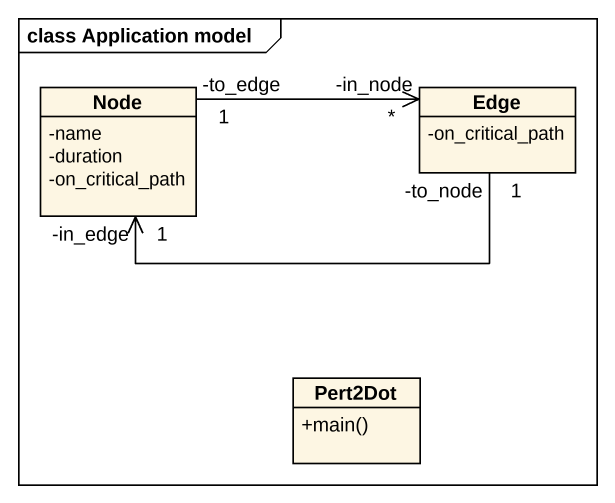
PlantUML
@startuml
mainframe class Application model
hide circle
hide empty members
skinparam classAttributeIconSize 0
class "Node" as Node_ {
  -name
  -duration
  -on_critical_path
}
class Edge {
  -on_critical_path
}
class Pert2Dot {
  +main()
}
Node_ "1\n-to_edge" -right-> "*\n-in_node" Edge
Edge "-to_node\n1" -left-> "1\n-in_edge" Node_
@enduml
